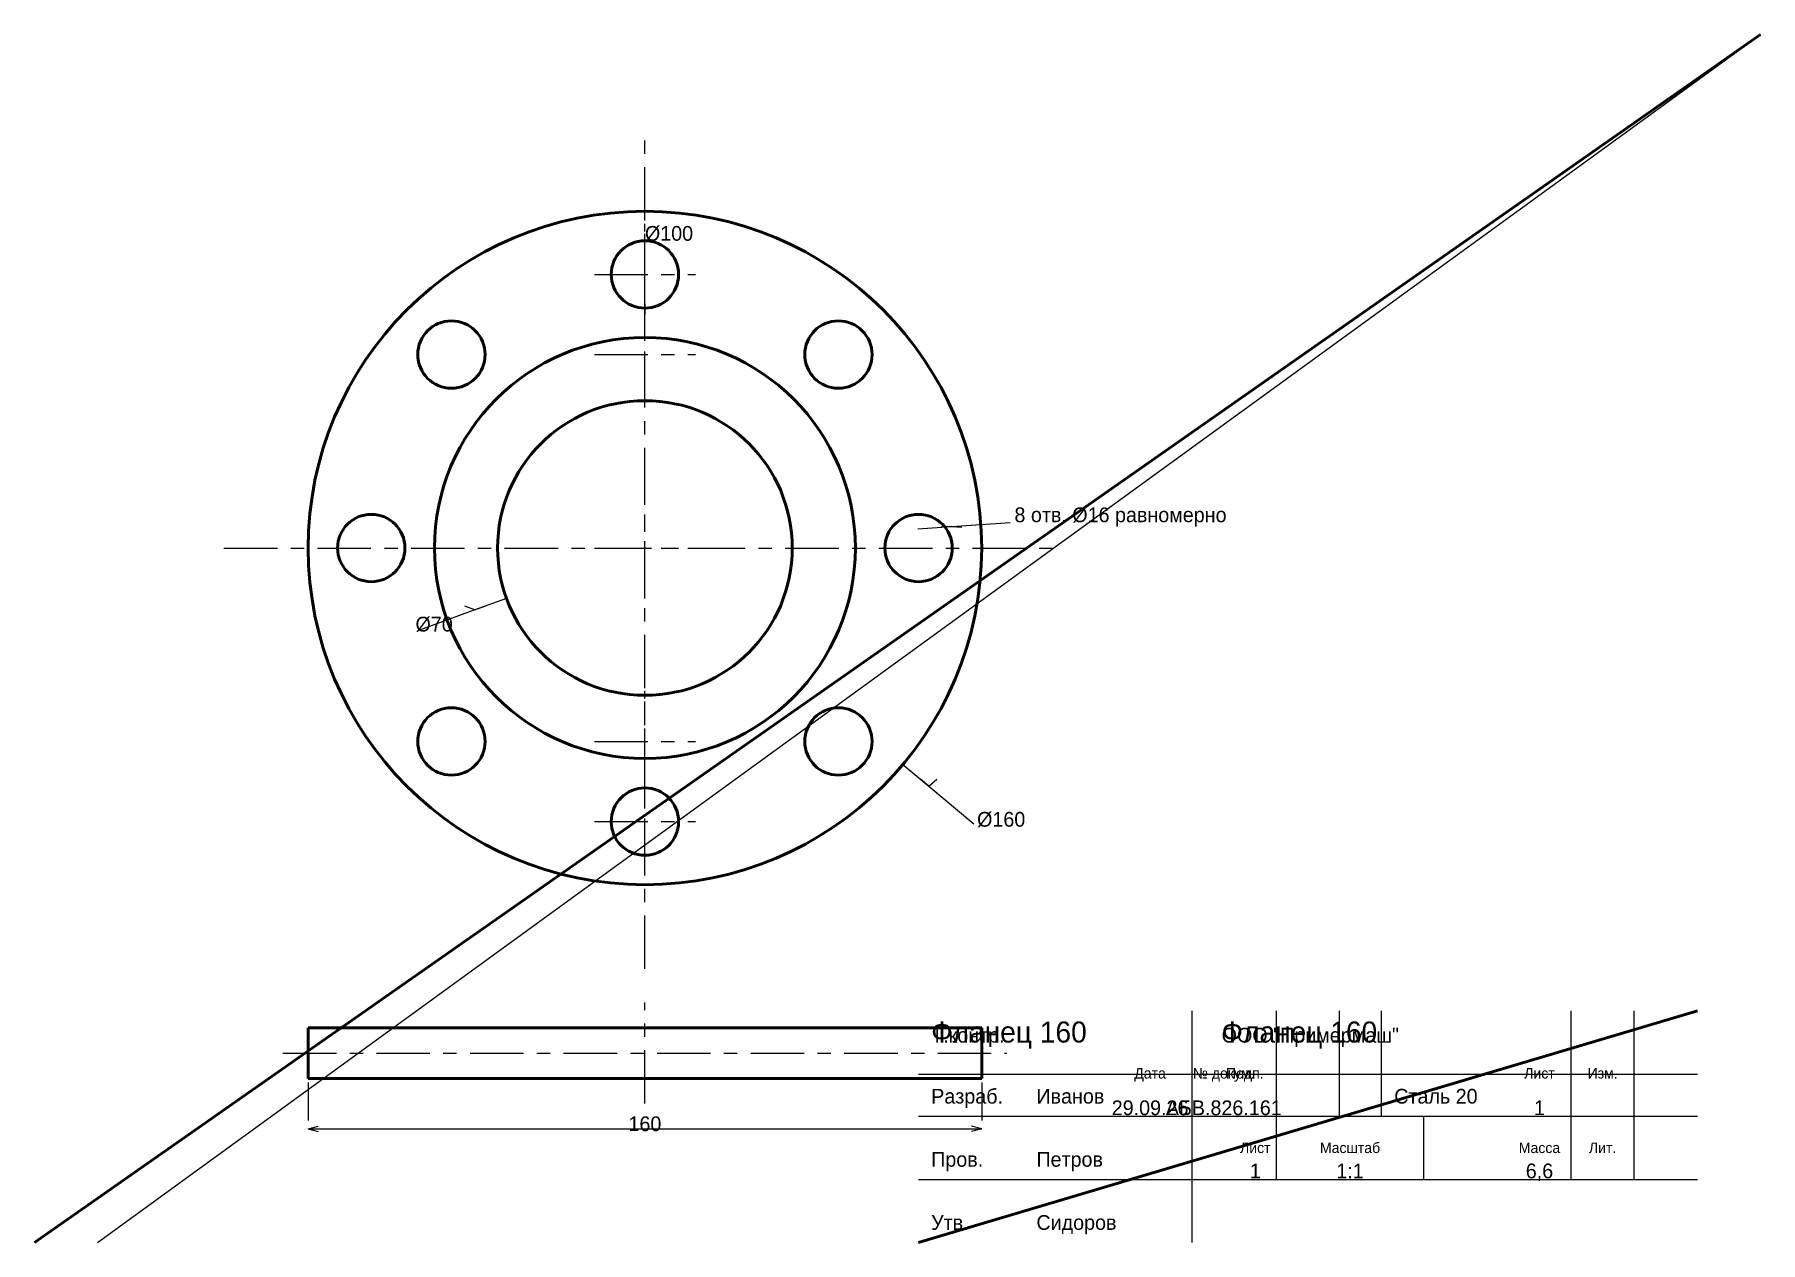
# Model space of a CAD drawing. Header units: millimetres. Extents: x 5 to 415, y 5 to 292.
import ezdxf
from ezdxf.enums import TextEntityAlignment as Align

# ---------------------------------------------------------------- set-up
doc = ezdxf.new("R2010")
doc.units = ezdxf.units.MM
doc.linetypes.add('CENTER', pattern=[22.225, 12.7, -3.175, 3.175, -3.175])
doc.linetypes.add('DASHED', pattern=[9, 6, -3])
for name, color, linetype, lineweight in [('AXIS', 7, 'CENTER', 25), ('DIMS', 7, 'CONTINUOUS', 25), ('MAIN', 7, 'CONTINUOUS', 50), ('TEXT', 7, 'CONTINUOUS', 25), ('THIN', 7, 'CONTINUOUS', 25)]:
    doc.layers.add(name, color=color, linetype=linetype, lineweight=lineweight)

msp = doc.modelspace()

# ---------------------------------------------------------------- linework, layer by layer
at = {"layer": 'AXIS', "linetype": 'CENTER', "lineweight": 25}
for p, q in [((150, 70), (150, 270)), ((150, 223), (150, 247)), ((138, 235), (162, 235)), ((150, 203.962), (150, 227.962)), ((150, 203.962), (150, 227.962)), ((138, 215.962), (162, 215.962)), ((138, 215.962), (162, 215.962)), ((150, 158), (150, 182)), ((150, 158), (150, 182)), ((50, 170), (250, 170)), ((138, 170), (162, 170)), ((138, 170), (162, 170)), ((150, 112.038), (150, 136.038)), ((150, 112.038), (150, 136.038)), ((138, 124.038), (162, 124.038)), ((138, 124.038), (162, 124.038)), ((150, 93), (150, 117)), ((138, 105), (162, 105)), ((150, 38), (150, 62)), ((64, 50), (236, 50))]:
    msp.add_line(p, q, dxfattribs=at)
at = {"layer": 'DIMS', "linetype": 'CONTINUOUS', "lineweight": 25}
for p, q in [((150, 228), (150, 242)), ((150, 220), (150, 228)), ((150, 228), (150, 225.5)), ((150, 228), (150, 225.5)), ((214.842, 174.534), (222.822, 175.092)), ((222.822, 175.092), (220.328, 174.918)), ((222.822, 175.092), (236.788, 176.069)), ((222.822, 175.092), (225.316, 174.918)), ((109.593, 155.293), (107.244, 156.148)), ((117.111, 158.029), (109.593, 155.293)), ((109.593, 155.293), (111.942, 156.148)), ((109.593, 155.293), (96.438, 150.505)), ((211.284, 118.577), (217.412, 113.435)), ((217.412, 113.435), (215.497, 115.042)), ((217.412, 113.435), (219.327, 115.042)), ((217.412, 113.435), (228.137, 104.436)), ((70, 43), (70, 34)), ((230, 43), (230, 34)), ((70, 32), (72.415, 32.647)), ((70, 32), (230, 32)), ((70, 32), (72.415, 31.353)), ((230, 32), (227.585, 32.647)), ((230, 32), (227.585, 31.353))]:
    msp.add_line(p, q, dxfattribs=at)
at = {"layer": 'MAIN', "linetype": 'CONTINUOUS', "lineweight": 50}
for p, q in [((5, 5), (415, 292)), ((215, 5), (400, 60)), ((70, 56), (230, 56)), ((70, 44), (70, 56)), ((230, 44), (230, 56)), ((70, 44), (230, 44))]:
    msp.add_line(p, q, dxfattribs=at)
for centre, radius in [((150, 170), 80), ((150, 235), 8), ((104.038, 215.962), 8), ((195.962, 215.962), 8), ((150, 170), 50), ((150, 170), 35), ((85, 170), 8), ((215, 170), 8), ((104.038, 124.038), 8), ((195.962, 124.038), 8), ((150, 105), 8)]:
    msp.add_circle(centre, radius, dxfattribs=at)
at = {"layer": 'THIN', "linetype": 'CONTINUOUS', "lineweight": 25}
for p, q in [((20, 5), (415, 292)), ((280, 5), (280, 60)), ((300, 35), (300, 60)), ((315, 35), (315, 60)), ((325, 35), (325, 60)), ((370, 35), (370, 60)), ((385, 35), (385, 60)), ((215, 45), (400, 45)), ((215, 35), (400, 35)), ((300, 20), (300, 35)), ((335, 20), (335, 35)), ((370, 20), (370, 35)), ((385, 20), (385, 35)), ((215, 20), (400, 20))]:
    msp.add_line(p, q, dxfattribs=at)
at = {"layer": 'THIN', "linetype": 'DASHED', "lineweight": 25}
for p, q in [((70, 44), (80, 44)), ((220, 44), (230, 44))]:
    msp.add_line(p, q, dxfattribs=at)

# ---------------------------------------------------------------- texts
at = {"layer": 'DIMS', "linetype": 'CONTINUOUS', "lineweight": 25}
for s, p in [('%%c100', (150, 243)), ('8 отв. %%c16 равномерно', (237.786, 176.139)), ('%%c70', (95.498, 150.163)), ('%%c160', (228.903, 103.793))]:
    msp.add_text(s, height=3.5, dxfattribs=at).set_placement(p)
msp.add_text('160', height=3.5, dxfattribs=at).set_placement((150, 33.2), align=Align.MIDDLE_CENTER)
at = {"layer": 'TEXT', "linetype": 'CONTINUOUS', "lineweight": 25}
for s, height, p in [('Фланец 160', 5, (218, 52.5)), ('Фланец 160', 5, (287, 52.5)), ('Т.контр.', 3.5, (218, 52.5)), ('ООО "Примермаш"', 3.5, (287, 52.5)), ('Разраб.', 3.5, (218, 38)), ('Иванов', 3.5, (243, 38)), ('Сталь 20', 3.5, (328, 38)), ('Пров.', 3.5, (218, 23)), ('Петров', 3.5, (243, 23)), ('Утв.', 3.5, (218, 8)), ('Сидоров', 3.5, (243, 8))]:
    msp.add_text(s, height=height, dxfattribs=at).set_placement(p)
for s, height, p in [('Дата', 2.5, (270, 45.2)), ('№ докум.', 2.5, (287.5, 45.2)), ('Подп.', 2.5, (292.5, 45.2)), ('Лист', 2.5, (362.5, 45.2)), ('Изм.', 2.5, (377.5, 45.2)), ('29.09.26', 3.5, (270, 37)), ('АБВ.826.161', 3.5, (287.5, 37)), ('1', 3.5, (362.5, 37)), ('Лист', 2.5, (295, 27.5)), ('Масштаб', 2.5, (317.5, 27.5)), ('Масса', 2.5, (362.5, 27.5)), ('Лит.', 2.5, (377.5, 27.5)), ('1', 3.5, (295, 22)), ('1:1', 3.5, (317.5, 22)), ('6,6', 3.5, (362.5, 22))]:
    msp.add_text(s, height=height, dxfattribs=at).set_placement(p, align=Align.MIDDLE_CENTER)

doc.saveas('drawing.dxf')
